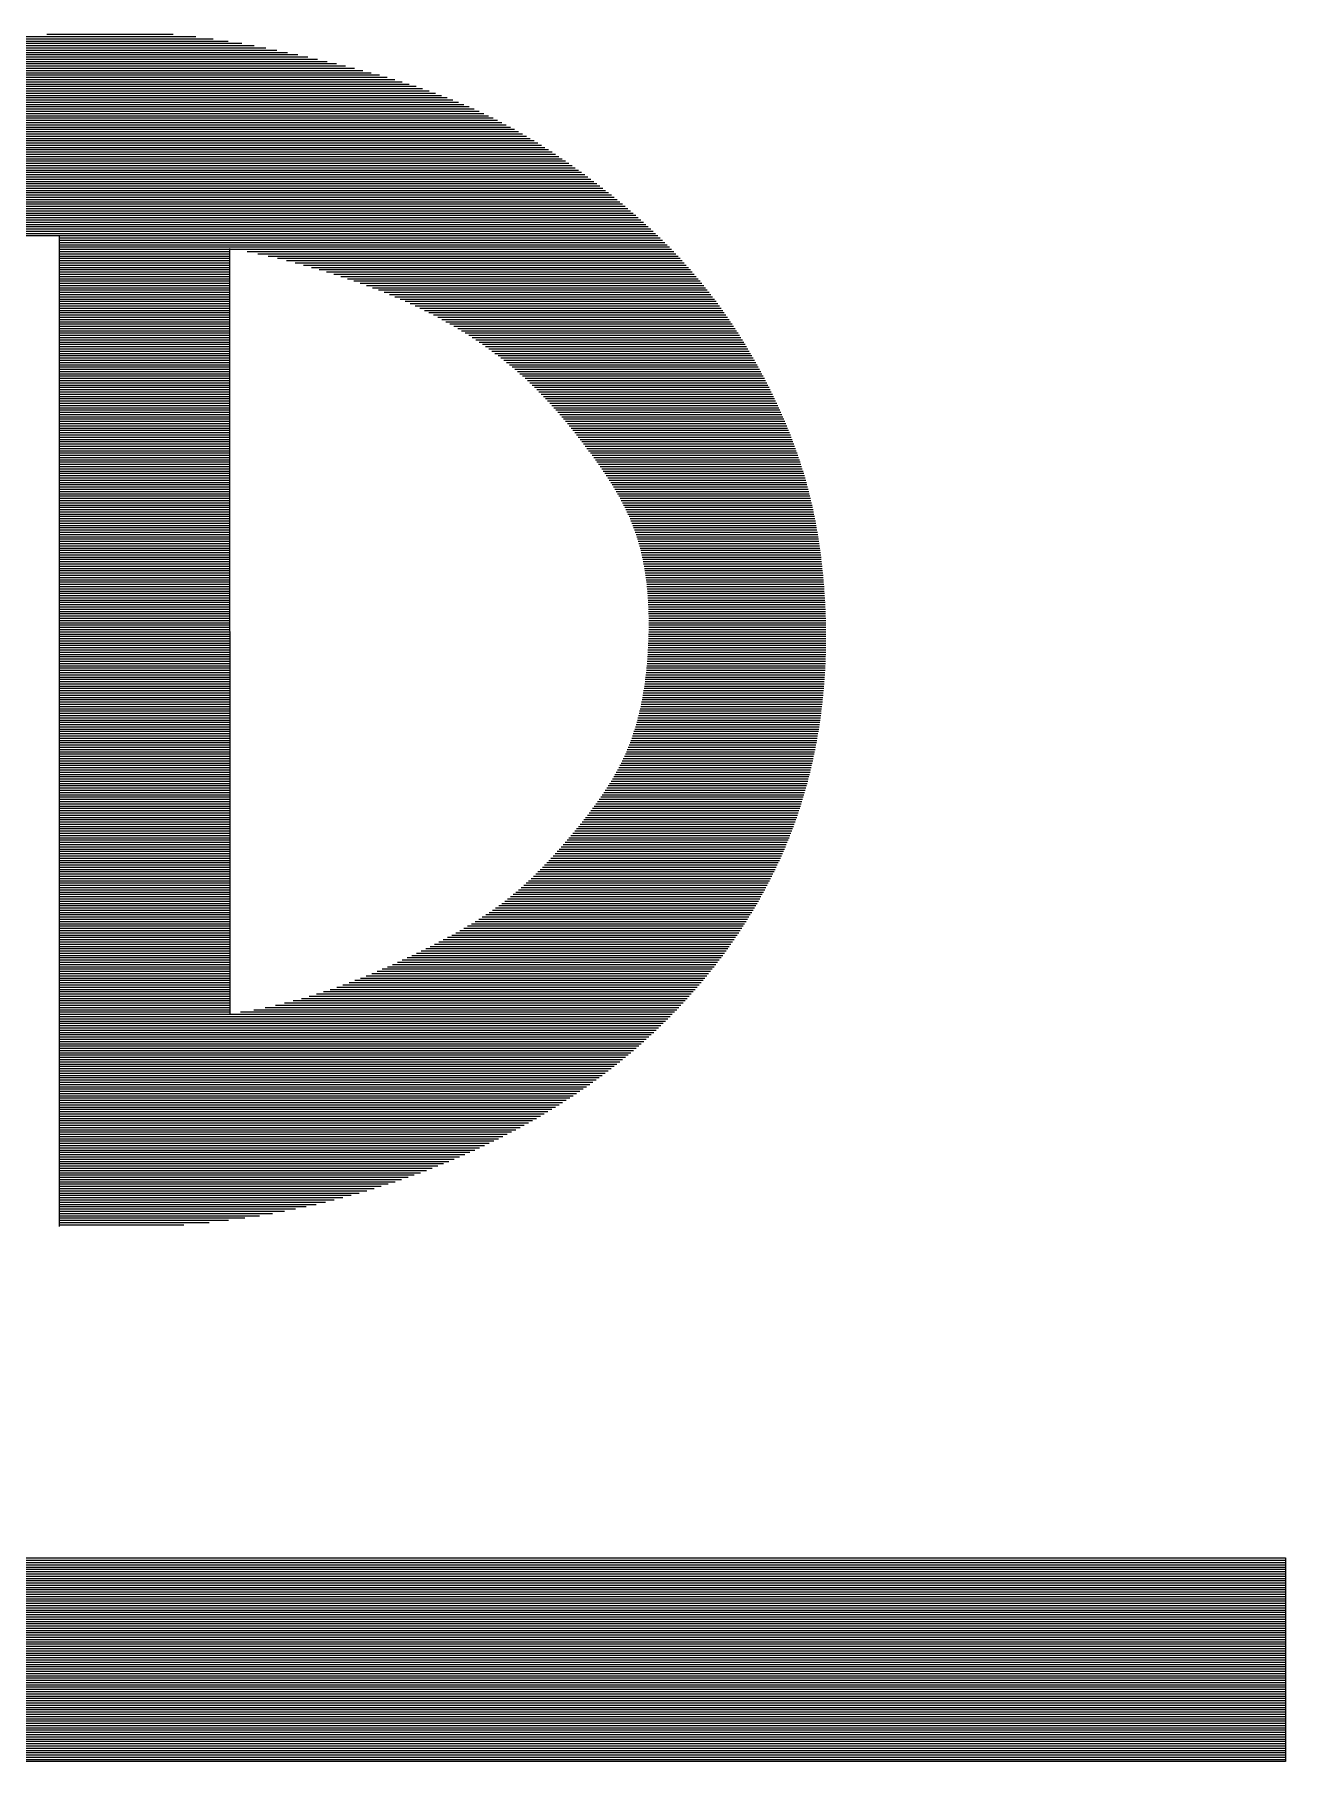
# Model space of a CAD drawing. Extents: x -2502 to 14741, y -2417 to 9756.
# Drawn here: x 8793.4 to 8830.7, y 1198.7 to 1250.2 of the extents above; entities that cross this region are included whole.
import ezdxf
from ezdxf.enums import TextEntityAlignment as Align
from ezdxf.xclip import XClip

# ---------------------------------------------------------------- set-up
doc = ezdxf.new("R2010")
doc.units = 0
doc.header["$LTSCALE"] = 60
doc.header["$MEASUREMENT"] = 0
doc.header["$XCLIPFRAME"] = 0
doc.layers.get('0').update_dxf_attribs({"linetype": 'CONTINUOUS'})
doc.layers.add('2017_67-102$0$RLA-FORMATO', color=7, linetype='CONTINUOUS')
doc.layers.add('2017_67-102$0$RLA-LOGO', color=7, linetype='CONTINUOUS')
doc.styles.add('2017_67-102$0$ROMAND', font='romand', dxfattribs={"height": 31.5})
doc.styles.add('2017_67-102$0$ROMANS', font='ROMANS.shx', dxfattribs={"height": 16.875})

# ---------------------------------------------------------------- blocks, each defined once
blk = doc.blocks.new('2017_67-102$0$viñeta-rl')
at = {"layer": '2017_67-102$0$RLA-LOGO', "color": 8, "true_color": 0x707070}
for p, q in [((-150.544, 241.71), (-150.544, 278.847)), ((-150.544, 278.847), (-146.498, 278.847)), ((-150.499, 241.71), (-150.499, 278.847)), ((-150.454, 241.71), (-150.454, 278.847)), ((-150.409, 241.71), (-150.409, 278.847)), ((-150.364, 241.71), (-150.364, 278.847)), ((-150.319, 241.71), (-150.319, 278.847)), ((-150.274, 241.71), (-150.274, 278.847)), ((-150.229, 241.71), (-150.229, 278.847)), ((-150.184, 241.71), (-150.184, 278.847)), ((-150.139, 241.71), (-150.139, 278.847)), ((-150.094, 241.71), (-150.094, 278.847)), ((-150.049, 241.71), (-150.049, 278.847)), ((-150.004, 241.71), (-150.004, 278.847)), ((-149.959, 241.71), (-149.959, 278.847)), ((-149.914, 241.71), (-149.914, 278.847)), ((-149.869, 241.71), (-149.869, 278.847)), ((-149.824, 241.71), (-149.824, 278.847)), ((-149.779, 241.71), (-149.779, 278.847)), ((-149.734, 241.71), (-149.734, 278.847)), ((-149.689, 241.71), (-149.689, 278.847)), ((-149.644, 241.71), (-149.644, 278.847)), ((-149.599, 241.71), (-149.599, 278.847)), ((-149.554, 241.71), (-149.554, 278.847)), ((-149.509, 241.71), (-149.509, 278.847)), ((-149.464, 241.71), (-149.464, 278.847)), ((-149.419, 241.71), (-149.419, 278.847)), ((-149.374, 241.71), (-149.374, 278.847)), ((-149.329, 241.71), (-149.329, 278.847)), ((-149.284, 241.71), (-149.284, 278.847)), ((-149.239, 241.71), (-149.239, 278.847)), ((-149.194, 241.71), (-149.194, 278.847)), ((-149.149, 241.71), (-149.149, 278.847)), ((-149.104, 241.71), (-149.104, 278.847)), ((-149.059, 241.71), (-149.059, 278.847)), ((-149.014, 241.71), (-149.014, 278.847)), ((-148.969, 241.71), (-148.969, 278.847)), ((-148.924, 241.71), (-148.924, 278.847)), ((-148.879, 241.71), (-148.879, 278.847)), ((-148.834, 241.71), (-148.834, 278.847)), ((-148.789, 241.71), (-148.789, 278.847)), ((-148.744, 241.71), (-148.744, 278.847)), ((-148.699, 241.71), (-148.699, 278.847)), ((-148.654, 241.71), (-148.654, 278.847)), ((-148.609, 241.71), (-148.609, 278.847)), ((-148.564, 241.71), (-148.564, 278.847)), ((-148.519, 241.71), (-148.519, 278.847)), ((-148.474, 241.71), (-148.474, 278.847)), ((-148.429, 241.71), (-148.429, 278.847)), ((-148.384, 241.71), (-148.384, 278.847)), ((-148.339, 241.71), (-148.339, 278.847)), ((-148.294, 241.71), (-148.294, 278.847)), ((-148.249, 241.71), (-148.249, 278.847)), ((-148.204, 241.71), (-148.204, 278.847)), ((-148.159, 241.71), (-148.159, 278.847)), ((-148.114, 241.71), (-148.114, 278.847)), ((-148.069, 241.71), (-148.069, 278.847)), ((-148.024, 241.71), (-148.024, 278.847)), ((-147.979, 241.71), (-147.979, 278.847)), ((-147.934, 241.71), (-147.934, 278.847)), ((-147.889, 241.71), (-147.889, 278.847)), ((-147.844, 241.71), (-147.844, 278.847)), ((-147.799, 241.71), (-147.799, 278.847)), ((-147.754, 241.71), (-147.754, 278.847)), ((-147.709, 241.71), (-147.709, 278.847)), ((-147.664, 241.71), (-147.664, 278.847)), ((-147.619, 241.71), (-147.619, 278.847)), ((-147.574, 241.71), (-147.574, 278.847)), ((-147.529, 241.71), (-147.529, 278.847)), ((-147.484, 241.71), (-147.484, 278.847)), ((-147.439, 241.71), (-147.439, 278.847)), ((-147.394, 241.71), (-147.394, 278.847)), ((-147.349, 241.71), (-147.349, 278.847)), ((-147.304, 241.71), (-147.304, 278.847)), ((-147.259, 241.71), (-147.259, 278.847)), ((-147.214, 241.71), (-147.214, 278.847)), ((-147.169, 241.71), (-147.169, 278.847)), ((-147.124, 241.71), (-147.124, 278.847)), ((-147.079, 241.71), (-147.079, 278.847)), ((-147.034, 241.71), (-147.034, 278.847)), ((-146.989, 241.71), (-146.989, 278.847)), ((-146.944, 241.71), (-146.944, 278.847)), ((-146.899, 241.71), (-146.899, 278.847)), ((-146.854, 241.71), (-146.854, 278.847)), ((-146.809, 241.71), (-146.809, 278.847)), ((-146.764, 241.71), (-146.764, 278.847)), ((-146.719, 241.71), (-146.719, 278.847)), ((-146.674, 241.71), (-146.674, 278.847)), ((-146.629, 241.71), (-146.629, 278.847)), ((-146.584, 241.71), (-146.584, 278.847)), ((-146.539, 241.71), (-146.539, 278.847)), ((-146.498, 278.847), (-146.498, 241.71))]:
    blk.add_line(p, q, dxfattribs=at)
at = {"layer": '2017_67-102$0$RLA-LOGO', "color": 9, "true_color": 0xc0c0c0}
for p, q in [((-170.933, 269.535), (-170.933, 265.914)), ((-170.888, 269.543), (-170.888, 265.929)), ((-170.843, 269.55), (-170.843, 265.944)), ((-170.798, 269.557), (-170.798, 265.958)), ((-170.753, 269.564), (-170.753, 265.972)), ((-170.708, 269.571), (-170.708, 265.985)), ((-170.663, 269.578), (-170.663, 265.997)), ((-170.618, 269.584), (-170.618, 266.01)), ((-170.573, 269.59), (-170.573, 266.021)), ((-170.528, 269.596), (-170.528, 266.032)), ((-170.483, 269.602), (-170.483, 266.043)), ((-170.438, 269.608), (-170.438, 266.053)), ((-170.393, 269.613), (-170.393, 266.062)), ((-170.348, 269.619), (-170.348, 266.072)), ((-170.303, 269.624), (-170.303, 266.08)), ((-170.258, 269.629), (-170.258, 266.089)), ((-170.213, 269.634), (-170.213, 266.097)), ((-170.168, 269.639), (-170.168, 266.104)), ((-170.123, 269.643), (-170.123, 266.111)), ((-170.078, 269.648), (-170.078, 266.118)), ((-170.033, 269.652), (-170.033, 266.124)), ((-169.988, 269.656), (-169.988, 266.13)), ((-169.943, 269.66), (-169.943, 266.136)), ((-169.898, 269.664), (-169.898, 266.141)), ((-169.853, 269.668), (-169.853, 266.146)), ((-169.808, 269.671), (-169.808, 266.15)), ((-169.763, 269.674), (-169.763, 266.155)), ((-169.718, 269.677), (-169.718, 266.158)), ((-169.673, 269.68), (-169.673, 266.162)), ((-169.628, 269.683), (-169.628, 266.165)), ((-169.583, 269.686), (-169.583, 266.168)), ((-169.538, 269.688), (-169.538, 266.171)), ((-169.493, 269.691), (-169.493, 266.173)), ((-169.448, 269.693), (-169.448, 266.175)), ((-169.403, 269.695), (-169.403, 266.177)), ((-169.358, 269.697), (-169.358, 266.178)), ((-169.313, 269.699), (-169.313, 266.179)), ((-169.268, 269.7), (-169.268, 266.18)), ((-169.223, 269.702), (-169.223, 266.181)), ((-169.178, 269.703), (-169.178, 266.181)), ((-169.133, 269.704), (-169.133, 266.182)), ((-169.088, 269.705), (-169.088, 266.182)), ((-169.043, 269.705), (-169.043, 266.181)), ((-168.998, 269.706), (-168.998, 266.181)), ((-168.953, 269.706), (-168.953, 266.18)), ((-168.908, 269.707), (-168.908, 266.179)), ((-168.863, 269.707), (-168.863, 266.178)), ((-168.818, 269.707), (-168.818, 266.176)), ((-168.773, 269.706), (-168.773, 266.175)), ((-168.728, 269.706), (-168.728, 266.173)), ((-168.683, 269.705), (-168.683, 266.171)), ((-168.638, 269.705), (-168.638, 266.169)), ((-168.593, 269.704), (-168.593, 266.166)), ((-168.548, 269.703), (-168.548, 266.163)), ((-168.503, 269.701), (-168.503, 266.161)), ((-168.458, 269.7), (-168.458, 266.157)), ((-168.413, 269.698), (-168.413, 266.154)), ((-168.368, 269.697), (-168.368, 266.151)), ((-168.323, 269.695), (-168.323, 266.147)), ((-168.278, 269.693), (-168.278, 266.143)), ((-168.233, 269.69), (-168.233, 266.138)), ((-168.188, 269.688), (-168.188, 266.134)), ((-168.143, 269.685), (-168.143, 266.129)), ((-168.098, 269.682), (-168.098, 266.124)), ((-168.053, 269.679), (-168.053, 266.119)), ((-168.008, 269.676), (-168.008, 266.113)), ((-167.963, 269.673), (-167.963, 266.107)), ((-167.918, 269.669), (-167.918, 266.101)), ((-167.873, 269.666), (-167.873, 266.094)), ((-167.828, 269.662), (-167.828, 266.087)), ((-167.783, 269.658), (-167.783, 266.08)), ((-167.738, 269.654), (-167.738, 266.073)), ((-167.693, 269.649), (-167.693, 266.065)), ((-167.648, 269.645), (-167.648, 266.057)), ((-167.603, 269.64), (-167.603, 266.048)), ((-167.558, 269.635), (-167.558, 266.039)), ((-167.513, 269.63), (-167.513, 266.03)), ((-167.468, 269.625), (-167.468, 266.021)), ((-167.423, 269.619), (-167.423, 266.011)), ((-167.378, 269.614), (-167.378, 266)), ((-167.333, 269.608), (-167.333, 265.99)), ((-167.288, 269.602), (-167.288, 265.979)), ((-167.243, 269.596), (-167.243, 265.967)), ((-167.198, 269.589), (-167.198, 265.955)), ((-167.153, 269.583), (-167.153, 265.943)), ((-167.108, 269.576), (-167.108, 265.93)), ((-167.063, 269.569), (-167.063, 265.916)), ((-167.018, 269.562), (-167.018, 265.903)), ((-166.973, 269.555), (-166.973, 265.888)), ((-166.928, 269.547), (-166.928, 265.874)), ((-166.883, 269.54), (-166.883, 265.858)), ((-172.328, 269.193), (-172.328, 265.151)), ((-172.283, 269.207), (-172.283, 265.183)), ((-172.238, 269.222), (-172.238, 265.214)), ((-172.193, 269.236), (-172.193, 265.245)), ((-172.148, 269.25), (-172.148, 265.276)), ((-172.103, 269.264), (-172.103, 265.307)), ((-172.058, 269.277), (-172.058, 265.337)), ((-172.013, 269.29), (-172.013, 265.366)), ((-171.968, 269.303), (-171.968, 265.395)), ((-171.923, 269.316), (-171.923, 265.424)), ((-171.878, 269.328), (-171.878, 265.452)), ((-171.833, 269.34), (-171.833, 265.479)), ((-171.788, 269.352), (-171.788, 265.506)), ((-171.743, 269.364), (-171.743, 265.533)), ((-171.698, 269.375), (-171.698, 265.559)), ((-171.653, 269.387), (-171.653, 265.585)), ((-171.608, 269.397), (-171.608, 265.61)), ((-171.563, 269.408), (-171.563, 265.634)), ((-171.518, 269.419), (-171.518, 265.658)), ((-171.473, 269.429), (-171.473, 265.681)), ((-171.428, 269.439), (-171.428, 265.704)), ((-171.383, 269.449), (-171.383, 265.726)), ((-171.338, 269.458), (-171.338, 265.748)), ((-171.293, 269.468), (-171.293, 265.768)), ((-171.248, 269.477), (-171.248, 265.789)), ((-171.203, 269.486), (-171.203, 265.809)), ((-171.158, 269.495), (-171.158, 265.828)), ((-171.113, 269.503), (-171.113, 265.846)), ((-171.068, 269.511), (-171.068, 265.864)), ((-171.023, 269.52), (-171.023, 265.881)), ((-170.978, 269.527), (-170.978, 265.898)), ((-166.838, 269.532), (-166.838, 265.843)), ((-166.793, 269.524), (-166.793, 265.826)), ((-166.748, 269.515), (-166.748, 265.809)), ((-166.703, 269.507), (-166.703, 265.792)), ((-166.658, 269.498), (-166.658, 265.774)), ((-166.613, 269.489), (-166.613, 265.755)), ((-166.568, 269.48), (-166.568, 265.736)), ((-166.523, 269.471), (-166.523, 265.716)), ((-166.478, 269.461), (-166.478, 265.696)), ((-166.433, 269.452), (-166.433, 265.675)), ((-166.388, 269.442), (-166.388, 265.653)), ((-166.343, 269.432), (-166.343, 265.631)), ((-166.298, 269.422), (-166.298, 265.608)), ((-166.253, 269.411), (-166.253, 265.585)), ((-166.208, 269.4), (-166.208, 265.56)), ((-166.163, 269.389), (-166.163, 265.536)), ((-166.118, 269.378), (-166.118, 265.51)), ((-166.073, 269.367), (-166.073, 265.484)), ((-166.028, 269.355), (-166.028, 265.458)), ((-165.983, 269.344), (-165.983, 265.431)), ((-165.938, 269.332), (-165.938, 265.403)), ((-165.893, 269.319), (-165.893, 265.375)), ((-165.848, 269.307), (-165.848, 265.346)), ((-165.803, 269.294), (-165.803, 265.317)), ((-165.758, 269.281), (-165.758, 265.287)), ((-165.713, 269.268), (-165.713, 265.257)), ((-165.668, 269.255), (-165.668, 265.226)), ((-165.623, 269.241), (-165.623, 265.194)), ((-165.578, 269.227), (-165.578, 265.163)), ((-165.533, 269.213), (-165.533, 265.13)), ((-165.488, 269.199), (-165.488, 265.097)), ((-173.228, 268.848), (-173.228, 264.45)), ((-173.183, 268.868), (-173.183, 264.488)), ((-173.138, 268.887), (-173.138, 264.526)), ((-173.093, 268.906), (-173.093, 264.563)), ((-173.048, 268.925), (-173.048, 264.6)), ((-173.003, 268.943), (-173.003, 264.637)), ((-172.958, 268.962), (-172.958, 264.673)), ((-172.913, 268.98), (-172.913, 264.709)), ((-172.868, 268.998), (-172.868, 264.745)), ((-172.823, 269.015), (-172.823, 264.78)), ((-172.778, 269.033), (-172.778, 264.815)), ((-172.733, 269.05), (-172.733, 264.85)), ((-172.688, 269.067), (-172.688, 264.884)), ((-172.643, 269.083), (-172.643, 264.919)), ((-172.598, 269.1), (-172.598, 264.953)), ((-172.553, 269.116), (-172.553, 264.986)), ((-172.508, 269.132), (-172.508, 265.02)), ((-172.463, 269.147), (-172.463, 265.053)), ((-172.418, 269.163), (-172.418, 265.086)), ((-172.373, 269.178), (-172.373, 265.119)), ((-165.443, 269.185), (-165.443, 265.064)), ((-165.398, 269.17), (-165.398, 265.03)), ((-165.353, 269.155), (-165.353, 264.996)), ((-165.308, 269.14), (-165.308, 264.961)), ((-165.263, 269.124), (-165.263, 264.926)), ((-165.218, 269.108), (-165.218, 264.891)), ((-165.173, 269.092), (-165.173, 264.855)), ((-165.128, 269.076), (-165.128, 264.819)), ((-165.083, 269.06), (-165.083, 264.782)), ((-165.038, 269.043), (-165.038, 264.745)), ((-164.993, 269.026), (-164.993, 264.708)), ((-164.948, 269.009), (-164.948, 264.67)), ((-164.903, 268.991), (-164.903, 264.633)), ((-164.858, 268.973), (-164.858, 264.595)), ((-164.813, 268.955), (-164.813, 264.556)), ((-164.768, 268.937), (-164.768, 264.517)), ((-164.723, 268.918), (-164.723, 264.479)), ((-164.678, 268.899), (-164.678, 264.439)), ((-164.633, 268.88), (-164.633, 264.4)), ((-164.588, 268.861), (-164.588, 264.36)), ((-173.948, 268.505), (-173.948, 263.768)), ((-173.903, 268.528), (-173.903, 263.815)), ((-173.858, 268.551), (-173.858, 263.862)), ((-173.813, 268.574), (-173.813, 263.908)), ((-173.768, 268.596), (-173.768, 263.953)), ((-173.723, 268.619), (-173.723, 263.998)), ((-173.678, 268.641), (-173.678, 264.042)), ((-173.633, 268.662), (-173.633, 264.085)), ((-173.588, 268.684), (-173.588, 264.128)), ((-173.543, 268.705), (-173.543, 264.17)), ((-173.498, 268.726), (-173.498, 264.211)), ((-173.453, 268.747), (-173.453, 264.252)), ((-173.408, 268.768), (-173.408, 264.293)), ((-173.363, 268.788), (-173.363, 264.333)), ((-173.318, 268.809), (-173.318, 264.372)), ((-173.273, 268.829), (-173.273, 264.411)), ((-164.543, 268.841), (-164.543, 264.319)), ((-164.498, 268.821), (-164.498, 264.278)), ((-164.453, 268.801), (-164.453, 264.237)), ((-164.408, 268.78), (-164.408, 264.195)), ((-164.363, 268.759), (-164.363, 264.153)), ((-164.318, 268.738), (-164.318, 264.11)), ((-164.273, 268.717), (-164.273, 264.067)), ((-164.228, 268.695), (-164.228, 264.023)), ((-164.183, 268.673), (-164.183, 263.978)), ((-164.138, 268.651), (-164.138, 263.933)), ((-164.093, 268.629), (-164.093, 263.887)), ((-164.048, 268.606), (-164.048, 263.84)), ((-164.003, 268.583), (-164.003, 263.792)), ((-163.958, 268.56), (-163.958, 263.744)), ((-163.913, 268.536), (-163.913, 263.694)), ((-163.868, 268.512), (-163.868, 263.644)), ((-174.533, 268.18), (-174.533, 263.062)), ((-174.488, 268.207), (-174.488, 263.123)), ((-174.443, 268.233), (-174.443, 263.183)), ((-174.398, 268.259), (-174.398, 263.241)), ((-174.353, 268.285), (-174.353, 263.299)), ((-174.308, 268.31), (-174.308, 263.355)), ((-174.263, 268.335), (-174.263, 263.41)), ((-174.218, 268.36), (-174.218, 263.464)), ((-174.173, 268.385), (-174.173, 263.517)), ((-174.128, 268.41), (-174.128, 263.569)), ((-174.083, 268.434), (-174.083, 263.62)), ((-174.038, 268.458), (-174.038, 263.67)), ((-173.993, 268.481), (-173.993, 263.72)), ((-163.823, 268.488), (-163.823, 263.592)), ((-163.778, 268.463), (-163.778, 263.54)), ((-163.733, 268.439), (-163.733, 263.486)), ((-163.688, 268.414), (-163.688, 263.431)), ((-163.643, 268.388), (-163.643, 263.375)), ((-163.598, 268.363), (-163.598, 263.317)), ((-163.553, 268.337), (-163.553, 263.258)), ((-163.508, 268.31), (-163.508, 263.197)), ((-163.463, 268.284), (-163.463, 263.134)), ((-163.418, 268.257), (-163.418, 263.071)), ((-163.373, 268.23), (-163.373, 263.005)), ((-163.328, 268.202), (-163.328, 262.938)), ((-163.283, 268.174), (-163.283, 262.869)), ((-175.073, 267.839), (-175.073, 262.228)), ((-175.028, 267.869), (-175.028, 262.306)), ((-174.983, 267.899), (-174.983, 262.382)), ((-174.938, 267.928), (-174.938, 262.457)), ((-174.893, 267.957), (-174.893, 262.53)), ((-174.848, 267.986), (-174.848, 262.601)), ((-174.803, 268.015), (-174.803, 262.671)), ((-174.758, 268.043), (-174.758, 262.74)), ((-174.713, 268.071), (-174.713, 262.807)), ((-174.668, 268.099), (-174.668, 262.873)), ((-174.623, 268.126), (-174.623, 262.937)), ((-174.578, 268.153), (-174.578, 263)), ((-163.238, 268.146), (-163.238, 262.799)), ((-163.193, 268.118), (-163.193, 262.727)), ((-163.148, 268.089), (-163.148, 262.654)), ((-163.103, 268.06), (-163.103, 262.579)), ((-163.058, 268.031), (-163.058, 262.502)), ((-163.013, 268.001), (-163.013, 262.424)), ((-162.968, 267.971), (-162.968, 262.344)), ((-162.923, 267.941), (-162.923, 262.262)), ((-162.878, 267.91), (-162.878, 262.179)), ((-162.833, 267.879), (-162.833, 262.095)), ((-162.788, 267.848), (-162.788, 262.009)), ((-162.743, 267.816), (-162.743, 261.922)), ((-175.568, 267.486), (-175.568, 261.237)), ((-175.523, 267.52), (-175.523, 261.339)), ((-175.478, 267.553), (-175.478, 261.438)), ((-175.433, 267.586), (-175.433, 261.534)), ((-175.388, 267.619), (-175.388, 261.628)), ((-175.343, 267.652), (-175.343, 261.72)), ((-175.298, 267.684), (-175.298, 261.81)), ((-175.253, 267.715), (-175.253, 261.897)), ((-175.208, 267.747), (-175.208, 261.983)), ((-175.163, 267.778), (-175.163, 262.066)), ((-175.118, 267.809), (-175.118, 262.148)), ((-162.698, 267.784), (-162.698, 261.834)), ((-162.653, 267.752), (-162.653, 261.744)), ((-162.608, 267.719), (-162.608, 261.653)), ((-162.563, 267.686), (-162.563, 261.561)), ((-162.518, 267.652), (-162.518, 261.469)), ((-162.473, 267.619), (-162.473, 261.374)), ((-162.428, 267.585), (-162.428, 261.279)), ((-162.383, 267.55), (-162.383, 261.182)), ((-162.338, 267.515), (-162.338, 261.084)), ((-162.293, 267.48), (-162.293, 260.984)), ((-175.973, 267.163), (-175.973, 260.188)), ((-175.928, 267.201), (-175.928, 260.318)), ((-175.883, 267.238), (-175.883, 260.444)), ((-175.838, 267.274), (-175.838, 260.567)), ((-175.793, 267.311), (-175.793, 260.686)), ((-175.748, 267.346), (-175.748, 260.803)), ((-175.703, 267.382), (-175.703, 260.916)), ((-175.658, 267.417), (-175.658, 261.026)), ((-175.613, 267.452), (-175.613, 261.133)), ((-162.248, 267.445), (-162.248, 260.882)), ((-162.203, 267.409), (-162.203, 260.778)), ((-162.158, 267.372), (-162.158, 260.671)), ((-162.113, 267.336), (-162.113, 260.563)), ((-162.068, 267.299), (-162.068, 260.451)), ((-162.023, 267.261), (-162.023, 260.337)), ((-161.978, 267.223), (-161.978, 260.22)), ((-161.933, 267.185), (-161.933, 260.099)), ((-161.888, 267.146), (-161.888, 259.974)), ((-176.378, 266.806), (-176.378, 258.799)), ((-176.333, 266.847), (-176.333, 258.979)), ((-176.288, 266.888), (-176.288, 259.151)), ((-176.243, 266.929), (-176.243, 259.316)), ((-176.198, 266.969), (-176.198, 259.474)), ((-176.153, 267.009), (-176.153, 259.626)), ((-176.108, 267.048), (-176.108, 259.773)), ((-176.063, 267.087), (-176.063, 259.916)), ((-176.018, 267.125), (-176.018, 260.054)), ((-161.843, 267.107), (-161.843, 259.845)), ((-161.798, 267.068), (-161.798, 259.711)), ((-161.753, 267.028), (-161.753, 259.571)), ((-161.708, 266.988), (-161.708, 259.425)), ((-161.663, 266.947), (-161.663, 259.272)), ((-161.618, 266.906), (-161.618, 259.11)), ((-161.573, 266.864), (-161.573, 258.938)), ((-161.528, 266.822), (-161.528, 258.754)), ((-176.738, 266.456), (-176.738, 254.457)), ((-176.693, 266.501), (-176.693, 254.457)), ((-176.648, 266.546), (-176.648, 254.457)), ((-176.603, 266.591), (-176.603, 254.457)), ((-176.558, 266.635), (-176.558, 254.457)), ((-176.513, 266.678), (-176.513, 258.191)), ((-176.468, 266.721), (-176.468, 258.407)), ((-176.423, 266.764), (-176.423, 258.609)), ((-161.483, 266.78), (-161.483, 258.552)), ((-161.438, 266.737), (-161.438, 258.326)), ((-161.393, 266.693), (-161.393, 258.06)), ((-161.348, 266.649), (-161.348, 254.457)), ((-161.303, 266.605), (-161.303, 254.457)), ((-161.258, 266.56), (-161.258, 254.457)), ((-161.213, 266.515), (-161.213, 254.457)), ((-161.168, 266.469), (-161.168, 254.457)), ((-177.053, 266.124), (-177.053, 244.535)), ((-177.008, 266.173), (-177.008, 244.488)), ((-176.963, 266.221), (-176.963, 244.441)), ((-176.918, 266.269), (-176.918, 244.395)), ((-176.873, 266.317), (-176.873, 244.35)), ((-176.828, 266.364), (-176.828, 244.305)), ((-176.783, 266.41), (-176.783, 254.457)), ((-161.123, 266.423), (-161.123, 254.457)), ((-161.078, 266.376), (-161.078, 254.457)), ((-161.033, 266.328), (-161.033, 254.457)), ((-160.988, 266.28), (-160.988, 254.457)), ((-160.943, 266.232), (-160.943, 254.457)), ((-160.898, 266.183), (-160.898, 254.457)), ((-160.853, 266.133), (-160.853, 254.457)), ((-177.368, 265.766), (-177.368, 244.878)), ((-177.323, 265.819), (-177.323, 244.828)), ((-177.278, 265.871), (-177.278, 244.778)), ((-177.233, 265.922), (-177.233, 244.728)), ((-177.188, 265.974), (-177.188, 244.679)), ((-177.143, 266.024), (-177.143, 244.63)), ((-177.098, 266.074), (-177.098, 244.582)), ((-160.808, 266.083), (-160.808, 254.457)), ((-160.763, 266.033), (-160.763, 254.457)), ((-160.718, 265.981), (-160.718, 254.457)), ((-160.673, 265.929), (-160.673, 254.457)), ((-160.628, 265.877), (-160.628, 254.457)), ((-160.583, 265.824), (-160.583, 254.457)), ((-160.538, 265.77), (-160.538, 254.457)), ((-177.638, 265.438), (-177.638, 245.196)), ((-177.593, 265.494), (-177.593, 245.141)), ((-177.548, 265.55), (-177.548, 245.087)), ((-177.503, 265.604), (-177.503, 245.034)), ((-177.458, 265.659), (-177.458, 244.982)), ((-177.413, 265.713), (-177.413, 244.93)), ((-160.493, 265.716), (-160.493, 254.457)), ((-160.448, 265.661), (-160.448, 254.457)), ((-160.403, 265.605), (-160.403, 254.457)), ((-160.358, 265.548), (-160.358, 254.457)), ((-160.313, 265.491), (-160.313, 254.457)), ((-160.268, 265.434), (-160.268, 254.457)), ((-177.908, 265.09), (-177.908, 245.538)), ((-177.863, 265.149), (-177.863, 245.479)), ((-177.818, 265.208), (-177.818, 245.421)), ((-177.773, 265.267), (-177.773, 245.363)), ((-177.728, 265.324), (-177.728, 245.307)), ((-177.683, 265.381), (-177.683, 245.251)), ((-160.223, 265.375), (-160.223, 254.457)), ((-160.178, 265.316), (-160.178, 254.457)), ((-160.133, 265.256), (-160.133, 254.457)), ((-160.088, 265.195), (-160.088, 254.457)), ((-160.043, 265.133), (-160.043, 254.457)), ((-159.998, 265.071), (-159.998, 254.457)), ((-178.133, 264.784), (-178.133, 245.845)), ((-178.088, 264.846), (-178.088, 245.781)), ((-178.043, 264.908), (-178.043, 245.719)), ((-177.998, 264.969), (-177.998, 245.658)), ((-177.953, 265.03), (-177.953, 245.597)), ((-159.953, 265.007), (-159.953, 254.457)), ((-159.908, 264.943), (-159.908, 254.457)), ((-159.863, 264.878), (-159.863, 254.457)), ((-159.818, 264.812), (-159.818, 254.457)), ((-159.773, 264.746), (-159.773, 254.457)), ((-178.403, 264.394), (-178.403, 246.244)), ((-178.358, 264.461), (-178.358, 246.175)), ((-178.313, 264.527), (-178.313, 246.107)), ((-178.268, 264.592), (-178.268, 246.04)), ((-178.223, 264.657), (-178.223, 245.974)), ((-178.178, 264.721), (-178.178, 245.909)), ((-159.728, 264.678), (-159.728, 254.457)), ((-159.683, 264.609), (-159.683, 254.457)), ((-159.638, 264.54), (-159.638, 254.457)), ((-159.593, 264.469), (-159.593, 254.457)), ((-159.548, 264.398), (-159.548, 254.457)), ((-178.628, 264.046), (-178.628, 246.609)), ((-178.583, 264.117), (-178.583, 246.534)), ((-178.538, 264.188), (-178.538, 246.459)), ((-178.493, 264.257), (-178.493, 246.386)), ((-178.448, 264.326), (-178.448, 246.315)), ((-159.503, 264.325), (-159.503, 254.457)), ((-159.458, 264.252), (-159.458, 254.457)), ((-159.413, 264.177), (-159.413, 254.457)), ((-159.368, 264.102), (-159.368, 254.457)), ((-178.808, 263.748), (-178.808, 246.924)), ((-178.763, 263.824), (-178.763, 246.844)), ((-178.718, 263.899), (-178.718, 246.764)), ((-178.673, 263.973), (-178.673, 246.686)), ((-159.323, 264.025), (-159.323, 254.457)), ((-159.278, 263.947), (-159.278, 254.457)), ((-159.233, 263.868), (-159.233, 254.457)), ((-159.188, 263.788), (-159.188, 254.457)), ((-159.143, 263.706), (-159.143, 254.457)), ((-178.988, 263.43), (-178.988, 247.262)), ((-178.943, 263.512), (-178.943, 247.176)), ((-178.898, 263.592), (-178.898, 247.09)), ((-178.853, 263.671), (-178.853, 247.007)), ((-159.098, 263.624), (-159.098, 254.457)), ((-159.053, 263.54), (-159.053, 254.457)), ((-159.008, 263.454), (-159.008, 254.457)), ((-158.963, 263.368), (-158.963, 254.457)), ((-179.168, 263.086), (-179.168, 247.624)), ((-179.123, 263.175), (-179.123, 247.531)), ((-179.078, 263.262), (-179.078, 247.44)), ((-179.033, 263.347), (-179.033, 247.35)), ((-158.918, 263.28), (-158.918, 254.457)), ((-158.873, 263.191), (-158.873, 254.457)), ((-158.828, 263.1), (-158.828, 254.457)), ((-179.348, 262.709), (-179.348, 248.009)), ((-179.303, 262.807), (-179.303, 247.911)), ((-179.258, 262.903), (-179.258, 247.813)), ((-179.213, 262.996), (-179.213, 247.718)), ((-158.783, 263.007), (-158.783, 254.457)), ((-158.738, 262.914), (-158.738, 254.457)), ((-158.693, 262.818), (-158.693, 254.457)), ((-158.648, 262.721), (-158.648, 254.457)), ((-179.483, 262.397), (-179.483, 248.314)), ((-179.438, 262.504), (-179.438, 248.211)), ((-179.393, 262.608), (-179.393, 248.109)), ((-158.603, 262.622), (-158.603, 254.457)), ((-158.558, 262.521), (-158.558, 254.457)), ((-158.513, 262.419), (-158.513, 254.457)), ((-179.618, 262.057), (-179.618, 248.633)), ((-179.573, 262.174), (-179.573, 248.525)), ((-179.528, 262.287), (-179.528, 248.419)), ((-158.468, 262.314), (-158.468, 254.457)), ((-158.423, 262.207), (-158.423, 254.457)), ((-158.378, 262.098), (-158.378, 254.457)), ((-158.333, 261.987), (-158.333, 254.457)), ((-179.753, 261.684), (-179.753, 248.966)), ((-179.708, 261.813), (-179.708, 248.853)), ((-179.663, 261.937), (-179.663, 248.742)), ((-158.288, 261.874), (-158.288, 254.457)), ((-158.243, 261.758), (-158.243, 254.457)), ((-158.198, 261.639), (-158.198, 254.457)), ((-179.843, 261.416), (-179.843, 249.2)), ((-179.798, 261.552), (-179.798, 249.082)), ((-158.153, 261.517), (-158.153, 254.457)), ((-158.108, 261.393), (-158.108, 254.457)), ((-179.978, 260.978), (-179.978, 249.571)), ((-179.933, 261.129), (-179.933, 249.444)), ((-179.888, 261.274), (-179.888, 249.32)), ((-158.063, 261.265), (-158.063, 254.457)), ((-158.018, 261.134), (-158.018, 254.457)), ((-157.973, 261), (-157.973, 254.457)), ((-180.068, 260.662), (-180.068, 249.837)), ((-180.023, 260.823), (-180.023, 249.702)), ((-157.928, 260.861), (-157.928, 254.457)), ((-157.883, 260.719), (-157.883, 254.457)), ((-180.158, 260.326), (-180.158, 250.123)), ((-180.113, 260.497), (-180.113, 249.977)), ((-157.838, 260.571), (-157.838, 254.457)), ((-157.793, 260.419), (-157.793, 254.457)), ((-180.248, 259.97), (-180.248, 250.436)), ((-180.203, 260.151), (-180.203, 250.276)), ((-157.748, 260.261), (-157.748, 254.457)), ((-157.703, 260.098), (-157.703, 254.457)), ((-157.658, 259.927), (-157.658, 254.457)), ((-180.338, 259.595), (-180.338, 250.785)), ((-180.293, 259.785), (-180.293, 250.606)), ((-157.613, 259.749), (-157.613, 254.457)), ((-180.383, 259.401), (-180.383, 250.976)), ((-157.568, 259.563), (-157.568, 254.457)), ((-157.523, 259.366), (-157.523, 254.457)), ((-180.473, 258.998), (-180.473, 251.4)), ((-180.428, 259.202), (-180.428, 251.18)), ((-157.478, 259.158), (-157.478, 254.457)), ((-157.433, 258.936), (-157.433, 254.457)), ((-180.563, 258.565), (-180.563, 251.893)), ((-180.518, 258.786), (-180.518, 251.636)), ((-157.388, 258.698), (-157.388, 254.457)), ((-180.608, 258.333), (-180.608, 252.173)), ((-157.343, 258.438), (-157.343, 254.457)), ((-180.653, 258.085), (-180.653, 252.482)), ((-157.298, 258.15), (-157.298, 254.457)), ((-180.743, 257.517), (-180.743, 253.209)), ((-180.698, 257.816), (-180.698, 252.825)), ((-176.579, 257.845), (-161.365, 257.85)), ((-176.513, 257.845), (-176.513, 254.457)), ((-176.468, 257.845), (-176.468, 254.457)), ((-176.423, 257.845), (-176.423, 254.457)), ((-176.378, 257.845), (-176.378, 254.457)), ((-176.333, 257.845), (-176.333, 254.457)), ((-176.288, 257.845), (-176.288, 254.457)), ((-176.243, 257.845), (-176.243, 254.457)), ((-176.198, 257.845), (-176.198, 254.457)), ((-176.153, 257.845), (-176.153, 254.457)), ((-176.108, 257.845), (-176.108, 254.457)), ((-176.063, 257.846), (-176.063, 254.457)), ((-176.018, 257.846), (-176.018, 254.457)), ((-175.973, 257.846), (-175.973, 254.457)), ((-175.928, 257.846), (-175.928, 254.457)), ((-175.883, 257.846), (-175.883, 254.457)), ((-175.838, 257.846), (-175.838, 254.457)), ((-175.793, 257.846), (-175.793, 254.457)), ((-175.748, 257.846), (-175.748, 254.457)), ((-175.703, 257.846), (-175.703, 254.457)), ((-175.658, 257.846), (-175.658, 254.457)), ((-175.613, 257.846), (-175.613, 254.457)), ((-175.568, 257.846), (-175.568, 254.457)), ((-175.523, 257.846), (-175.523, 254.457)), ((-175.478, 257.846), (-175.478, 254.457)), ((-175.433, 257.846), (-175.433, 254.457)), ((-175.388, 257.846), (-175.388, 254.457)), ((-175.343, 257.846), (-175.343, 254.457)), ((-175.298, 257.846), (-175.298, 254.457)), ((-175.253, 257.846), (-175.253, 254.457)), ((-175.208, 257.846), (-175.208, 254.457)), ((-175.163, 257.846), (-175.163, 254.457)), ((-175.118, 257.846), (-175.118, 254.457)), ((-175.073, 257.846), (-175.073, 254.457)), ((-175.028, 257.846), (-175.028, 254.457)), ((-174.983, 257.846), (-174.983, 254.457)), ((-174.938, 257.846), (-174.938, 254.457)), ((-174.893, 257.846), (-174.893, 254.457)), ((-174.848, 257.846), (-174.848, 254.457)), ((-174.803, 257.846), (-174.803, 254.457)), ((-174.758, 257.846), (-174.758, 254.457)), ((-174.713, 257.846), (-174.713, 254.457)), ((-174.668, 257.846), (-174.668, 254.457)), ((-174.623, 257.846), (-174.623, 254.457)), ((-174.578, 257.846), (-174.578, 254.457)), ((-174.533, 257.846), (-174.533, 254.457)), ((-174.488, 257.846), (-174.488, 254.457)), ((-174.443, 257.846), (-174.443, 254.457)), ((-174.398, 257.846), (-174.398, 254.457)), ((-174.353, 257.846), (-174.353, 254.457)), ((-174.308, 257.846), (-174.308, 254.457)), ((-174.263, 257.846), (-174.263, 254.457)), ((-174.218, 257.846), (-174.218, 254.457)), ((-174.173, 257.846), (-174.173, 254.457)), ((-174.128, 257.846), (-174.128, 254.457)), ((-174.083, 257.846), (-174.083, 254.457)), ((-174.038, 257.846), (-174.038, 254.457)), ((-173.993, 257.846), (-173.993, 254.457)), ((-173.948, 257.846), (-173.948, 254.457)), ((-173.903, 257.846), (-173.903, 254.457)), ((-173.858, 257.846), (-173.858, 254.457)), ((-173.813, 257.846), (-173.813, 254.457)), ((-173.768, 257.846), (-173.768, 254.457)), ((-173.723, 257.846), (-173.723, 254.457)), ((-173.678, 257.846), (-173.678, 254.457)), ((-173.633, 257.846), (-173.633, 254.457)), ((-173.588, 257.846), (-173.588, 254.457)), ((-173.543, 257.846), (-173.543, 254.457)), ((-173.498, 257.846), (-173.498, 254.457)), ((-173.453, 257.846), (-173.453, 254.457)), ((-173.408, 257.846), (-173.408, 254.457)), ((-173.363, 257.846), (-173.363, 254.457)), ((-173.318, 257.846), (-173.318, 254.457)), ((-173.273, 257.846), (-173.273, 254.457)), ((-173.228, 257.846), (-173.228, 254.457)), ((-173.183, 257.846), (-173.183, 254.457)), ((-173.138, 257.846), (-173.138, 254.457)), ((-173.093, 257.846), (-173.093, 254.457)), ((-173.048, 257.846), (-173.048, 254.457)), ((-173.003, 257.846), (-173.003, 254.457)), ((-172.958, 257.846), (-172.958, 254.457)), ((-172.913, 257.846), (-172.913, 254.457)), ((-172.868, 257.846), (-172.868, 254.457)), ((-172.823, 257.846), (-172.823, 254.457)), ((-172.778, 257.846), (-172.778, 254.457)), ((-172.733, 257.846), (-172.733, 254.457)), ((-172.688, 257.846), (-172.688, 254.457)), ((-172.643, 257.846), (-172.643, 254.457)), ((-172.598, 257.846), (-172.598, 254.457)), ((-172.553, 257.846), (-172.553, 254.457)), ((-172.508, 257.846), (-172.508, 254.457)), ((-172.463, 257.846), (-172.463, 254.457)), ((-172.418, 257.847), (-172.418, 254.457)), ((-172.373, 257.847), (-172.373, 254.457)), ((-172.328, 257.847), (-172.328, 254.457)), ((-172.283, 257.847), (-172.283, 254.457)), ((-172.238, 257.847), (-172.238, 254.457)), ((-172.193, 257.847), (-172.193, 254.457)), ((-172.148, 257.847), (-172.148, 254.457)), ((-172.103, 257.847), (-172.103, 254.457)), ((-172.058, 257.847), (-172.058, 254.457)), ((-172.013, 257.847), (-172.013, 254.457)), ((-171.968, 257.847), (-171.968, 254.457)), ((-171.923, 257.847), (-171.923, 254.457)), ((-171.878, 257.847), (-171.878, 254.457)), ((-171.833, 257.847), (-171.833, 254.457)), ((-171.788, 257.847), (-171.788, 254.457)), ((-171.743, 257.847), (-171.743, 254.457)), ((-171.698, 257.847), (-171.698, 254.457)), ((-171.653, 257.847), (-171.653, 254.457)), ((-171.608, 257.847), (-171.608, 254.457)), ((-171.563, 257.847), (-171.563, 254.457)), ((-171.518, 257.847), (-171.518, 254.457)), ((-171.473, 257.847), (-171.473, 254.457)), ((-171.428, 257.847), (-171.428, 254.457)), ((-171.383, 257.847), (-171.383, 254.457)), ((-171.338, 257.847), (-171.338, 254.457)), ((-171.293, 257.847), (-171.293, 254.457)), ((-171.248, 257.847), (-171.248, 254.457)), ((-171.203, 257.847), (-171.203, 254.457)), ((-171.158, 257.847), (-171.158, 254.457)), ((-171.113, 257.847), (-171.113, 254.457)), ((-171.068, 257.847), (-171.068, 254.457)), ((-171.023, 257.847), (-171.023, 254.457)), ((-170.978, 257.847), (-170.978, 254.457)), ((-170.933, 257.847), (-170.933, 254.457)), ((-170.888, 257.847), (-170.888, 254.457)), ((-170.843, 257.847), (-170.843, 254.457)), ((-170.798, 257.847), (-170.798, 254.457)), ((-170.753, 257.847), (-170.753, 254.457)), ((-170.708, 257.847), (-170.708, 254.457)), ((-170.663, 257.847), (-170.663, 254.457)), ((-170.618, 257.847), (-170.618, 254.457)), ((-170.573, 257.847), (-170.573, 254.457)), ((-170.528, 257.847), (-170.528, 254.457)), ((-170.483, 257.847), (-170.483, 254.457)), ((-170.438, 257.847), (-170.438, 254.457)), ((-170.393, 257.847), (-170.393, 254.457)), ((-170.348, 257.847), (-170.348, 254.457)), ((-170.303, 257.847), (-170.303, 254.457)), ((-170.258, 257.847), (-170.258, 254.457)), ((-170.213, 257.847), (-170.213, 254.457)), ((-170.168, 257.847), (-170.168, 254.457)), ((-170.123, 257.847), (-170.123, 254.457)), ((-170.078, 257.847), (-170.078, 254.457)), ((-170.033, 257.847), (-170.033, 254.457)), ((-169.988, 257.847), (-169.988, 254.457)), ((-169.943, 257.847), (-169.943, 254.457)), ((-169.898, 257.847), (-169.898, 254.457)), ((-169.853, 257.847), (-169.853, 254.457)), ((-169.808, 257.847), (-169.808, 254.457)), ((-169.763, 257.847), (-169.763, 254.457)), ((-169.718, 257.847), (-169.718, 254.457)), ((-169.673, 257.847), (-169.673, 254.457)), ((-169.628, 257.847), (-169.628, 254.457)), ((-169.583, 257.847), (-169.583, 254.457)), ((-169.538, 257.847), (-169.538, 254.457)), ((-169.493, 257.847), (-169.493, 254.457)), ((-169.448, 257.847), (-169.448, 254.457)), ((-169.403, 257.847), (-169.403, 254.457)), ((-169.358, 257.847), (-169.358, 254.457)), ((-169.313, 257.847), (-169.313, 254.457)), ((-169.268, 257.847), (-169.268, 254.457)), ((-169.223, 257.847), (-169.223, 254.457)), ((-169.178, 257.847), (-169.178, 254.457)), ((-169.133, 257.847), (-169.133, 254.457)), ((-169.088, 257.847), (-169.088, 254.457)), ((-169.043, 257.847), (-169.043, 254.457)), ((-168.998, 257.847), (-168.998, 254.457)), ((-168.953, 257.847), (-168.953, 254.457)), ((-168.908, 257.847), (-168.908, 254.457)), ((-168.863, 257.847), (-168.863, 254.457)), ((-168.818, 257.848), (-168.818, 254.457)), ((-168.773, 257.848), (-168.773, 254.457)), ((-168.728, 257.848), (-168.728, 254.457)), ((-168.683, 257.848), (-168.683, 254.457)), ((-168.638, 257.848), (-168.638, 254.457)), ((-168.593, 257.848), (-168.593, 254.457)), ((-168.548, 257.848), (-168.548, 254.457)), ((-168.503, 257.848), (-168.503, 254.457)), ((-168.458, 257.848), (-168.458, 254.457)), ((-168.413, 257.848), (-168.413, 254.457)), ((-168.368, 257.848), (-168.368, 254.457)), ((-168.323, 257.848), (-168.323, 254.457)), ((-168.278, 257.848), (-168.278, 254.457)), ((-168.233, 257.848), (-168.233, 254.457)), ((-168.188, 257.848), (-168.188, 254.457)), ((-168.143, 257.848), (-168.143, 254.457)), ((-168.098, 257.848), (-168.098, 254.457)), ((-168.053, 257.848), (-168.053, 254.457)), ((-168.008, 257.848), (-168.008, 254.457)), ((-167.963, 257.848), (-167.963, 254.457)), ((-167.918, 257.848), (-167.918, 254.457)), ((-167.873, 257.848), (-167.873, 254.457)), ((-167.828, 257.848), (-167.828, 254.457)), ((-167.783, 257.848), (-167.783, 254.457)), ((-167.738, 257.848), (-167.738, 254.457)), ((-167.693, 257.848), (-167.693, 254.457)), ((-167.648, 257.848), (-167.648, 254.457)), ((-167.603, 257.848), (-167.603, 254.457)), ((-167.558, 257.848), (-167.558, 254.457)), ((-167.513, 257.848), (-167.513, 254.457)), ((-167.468, 257.848), (-167.468, 254.457)), ((-167.423, 257.848), (-167.423, 254.457)), ((-167.378, 257.848), (-167.378, 254.457)), ((-167.333, 257.848), (-167.333, 254.457)), ((-167.288, 257.848), (-167.288, 254.457)), ((-167.243, 257.848), (-167.243, 254.457)), ((-167.198, 257.848), (-167.198, 254.457)), ((-167.153, 257.848), (-167.153, 254.457)), ((-167.108, 257.848), (-167.108, 254.457)), ((-167.063, 257.848), (-167.063, 254.457)), ((-167.018, 257.848), (-167.018, 254.457)), ((-166.973, 257.848), (-166.973, 254.457)), ((-166.928, 257.848), (-166.928, 254.457)), ((-166.883, 257.848), (-166.883, 254.457)), ((-166.838, 257.848), (-166.838, 254.457)), ((-166.793, 257.848), (-166.793, 254.457)), ((-166.748, 257.848), (-166.748, 254.457)), ((-166.703, 257.848), (-166.703, 254.457)), ((-166.658, 257.848), (-166.658, 254.457)), ((-166.613, 257.848), (-166.613, 254.457)), ((-166.568, 257.848), (-166.568, 254.457)), ((-166.523, 257.848), (-166.523, 254.457)), ((-166.478, 257.848), (-166.478, 254.457)), ((-166.433, 257.848), (-166.433, 254.457)), ((-166.388, 257.848), (-166.388, 254.457)), ((-166.343, 257.848), (-166.343, 254.457)), ((-166.298, 257.848), (-166.298, 254.457)), ((-166.253, 257.848), (-166.253, 254.457)), ((-166.208, 257.848), (-166.208, 254.457)), ((-166.163, 257.848), (-166.163, 254.457)), ((-166.118, 257.848), (-166.118, 254.457)), ((-166.073, 257.848), (-166.073, 254.457)), ((-166.028, 257.848), (-166.028, 254.457)), ((-165.983, 257.848), (-165.983, 254.457)), ((-165.938, 257.848), (-165.938, 254.457)), ((-165.893, 257.848), (-165.893, 254.457)), ((-165.848, 257.848), (-165.848, 254.457)), ((-165.803, 257.848), (-165.803, 254.457)), ((-165.758, 257.848), (-165.758, 254.457)), ((-165.713, 257.848), (-165.713, 254.457)), ((-165.668, 257.848), (-165.668, 254.457)), ((-165.623, 257.848), (-165.623, 254.457)), ((-165.578, 257.848), (-165.578, 254.457)), ((-165.533, 257.848), (-165.533, 254.457)), ((-165.488, 257.848), (-165.488, 254.457)), ((-165.443, 257.848), (-165.443, 254.457)), ((-165.398, 257.848), (-165.398, 254.457)), ((-165.353, 257.848), (-165.353, 254.457)), ((-165.308, 257.848), (-165.308, 254.457)), ((-165.263, 257.848), (-165.263, 254.457)), ((-165.218, 257.848), (-165.218, 254.457)), ((-165.173, 257.849), (-165.173, 254.457)), ((-165.128, 257.849), (-165.128, 254.457)), ((-165.083, 257.849), (-165.083, 254.457)), ((-165.038, 257.849), (-165.038, 254.457)), ((-164.993, 257.849), (-164.993, 254.457)), ((-164.948, 257.849), (-164.948, 254.457)), ((-164.903, 257.849), (-164.903, 254.457)), ((-164.858, 257.849), (-164.858, 254.457)), ((-164.813, 257.849), (-164.813, 254.457)), ((-164.768, 257.849), (-164.768, 254.457)), ((-164.723, 257.849), (-164.723, 254.457)), ((-164.678, 257.849), (-164.678, 254.457)), ((-164.633, 257.849), (-164.633, 254.457)), ((-164.588, 257.849), (-164.588, 254.457)), ((-164.543, 257.849), (-164.543, 254.457)), ((-164.498, 257.849), (-164.498, 254.457)), ((-164.453, 257.849), (-164.453, 254.457)), ((-164.408, 257.849), (-164.408, 254.457)), ((-164.363, 257.849), (-164.363, 254.457)), ((-164.318, 257.849), (-164.318, 254.457)), ((-164.273, 257.849), (-164.273, 254.457)), ((-164.228, 257.849), (-164.228, 254.457)), ((-164.183, 257.849), (-164.183, 254.457)), ((-164.138, 257.849), (-164.138, 254.457)), ((-164.093, 257.849), (-164.093, 254.457)), ((-164.048, 257.849), (-164.048, 254.457)), ((-164.003, 257.849), (-164.003, 254.457)), ((-163.958, 257.849), (-163.958, 254.457)), ((-163.913, 257.849), (-163.913, 254.457)), ((-163.868, 257.849), (-163.868, 254.457)), ((-163.823, 257.849), (-163.823, 254.457)), ((-163.778, 257.849), (-163.778, 254.457)), ((-163.733, 257.849), (-163.733, 254.457)), ((-163.688, 257.849), (-163.688, 254.457)), ((-163.643, 257.849), (-163.643, 254.457)), ((-163.598, 257.849), (-163.598, 254.457)), ((-163.553, 257.849), (-163.553, 254.457)), ((-163.508, 257.849), (-163.508, 254.457)), ((-163.463, 257.849), (-163.463, 254.457)), ((-163.418, 257.849), (-163.418, 254.457)), ((-163.373, 257.849), (-163.373, 254.457)), ((-163.328, 257.849), (-163.328, 254.457)), ((-163.283, 257.849), (-163.283, 254.457)), ((-163.238, 257.849), (-163.238, 254.457)), ((-163.193, 257.849), (-163.193, 254.457)), ((-163.148, 257.849), (-163.148, 254.457)), ((-163.103, 257.849), (-163.103, 254.457)), ((-163.058, 257.849), (-163.058, 254.457)), ((-163.013, 257.849), (-163.013, 254.457)), ((-162.968, 257.849), (-162.968, 254.457)), ((-162.923, 257.849), (-162.923, 254.457)), ((-162.878, 257.849), (-162.878, 254.457)), ((-162.833, 257.849), (-162.833, 254.457)), ((-162.788, 257.849), (-162.788, 254.457)), ((-162.743, 257.849), (-162.743, 254.457)), ((-162.698, 257.849), (-162.698, 254.457)), ((-162.653, 257.849), (-162.653, 254.457)), ((-162.608, 257.849), (-162.608, 254.457)), ((-162.563, 257.849), (-162.563, 254.457)), ((-162.518, 257.849), (-162.518, 254.457)), ((-162.473, 257.849), (-162.473, 254.457)), ((-162.428, 257.849), (-162.428, 254.457)), ((-162.383, 257.849), (-162.383, 254.457)), ((-162.338, 257.849), (-162.338, 254.457)), ((-162.293, 257.849), (-162.293, 254.457)), ((-162.248, 257.849), (-162.248, 254.457)), ((-162.203, 257.849), (-162.203, 254.457)), ((-162.158, 257.849), (-162.158, 254.457)), ((-162.113, 257.849), (-162.113, 254.457)), ((-162.068, 257.849), (-162.068, 254.457)), ((-162.023, 257.849), (-162.023, 254.457)), ((-161.978, 257.849), (-161.978, 254.457)), ((-161.933, 257.849), (-161.933, 254.457)), ((-161.888, 257.849), (-161.888, 254.457)), ((-161.843, 257.849), (-161.843, 254.457)), ((-161.798, 257.849), (-161.798, 254.457)), ((-161.753, 257.849), (-161.753, 254.457)), ((-161.708, 257.849), (-161.708, 254.457)), ((-161.663, 257.849), (-161.663, 254.457)), ((-161.618, 257.849), (-161.618, 254.457)), ((-161.573, 257.85), (-161.573, 254.457)), ((-161.528, 257.85), (-161.528, 254.457)), ((-161.483, 257.85), (-161.483, 254.457)), ((-161.438, 257.85), (-161.438, 254.457)), ((-161.393, 257.85), (-161.393, 254.457)), ((-157.253, 257.823), (-157.253, 254.457)), ((-157.208, 257.435), (-157.208, 254.457)), ((-180.788, 257.169), (-180.788, 253.653)), ((-157.163, 256.933), (-157.163, 254.457)), ((-180.833, 256.721), (-180.833, 254.209)), ((-176.819, 254.457), (-157.136, 254.457))]:
    blk.add_line(p, q, dxfattribs=at)
at = {"layer": '2017_67-102$0$RLA-FORMATO', "color": 4, "style": '2017_67-102$0$ROMAND'}
for tag, p in [('DESAR', (-1255.783, 233.263)), ('PRELIM', (-1123.111, 233.263)), ('PROP', (-989.639, 233.263)), ('CONST', (-823.737, 233.263))]:
    blk.add_attdef(tag, p, '', height=16, dxfattribs=at)
at = {"layer": '2017_67-102$0$RLA-FORMATO', "color": 2, "style": '2017_67-102$0$ROMANS'}
for tag, p, height in [('REVNO1', (-1394.08, 180.648), 10), ('DETNO1', (-1358.401, 180.648), 10), ('FECHA1', (-880.483, 180.648), 10), ('REVNO2', (-1394.08, 155.648), 10), ('DETNO2', (-1358.401, 155.648), 10), ('FECHA2', (-880.483, 155.648), 10), ('REVNO3', (-1394.08, 130.649), 10), ('DETNO3', (-1358.401, 130.649), 10), ('FECHA3', (-880.483, 130.649), 10), ('REVNO4', (-1394.08, 105.649), 10), ('DETNO4', (-1358.401, 105.649), 10), ('FECHA4', (-880.483, 105.649), 10), ('REVNO5', (-1394.08, 80.649), 11.25), ('DETNO5', (-1358.401, 80.649), 10), ('FECHA5', (-880.483, 80.649), 10), ('REVNO6', (-1392.274, 55.649), 10), ('DETNO6', (-1356.594, 55.649), 10), ('FECHA6', (-878.676, 55.649), 10), ('INGENIERO', (-741.067, 33.399), 10), ('DIBUJANTE', (-571.615, 33.401), 10), ('REVNO7', (-1394.08, 30.65), 10), ('DETNO7', (-1358.401, 30.65), 10), ('FECHA7', (-880.483, 30.65), 10), ('REVNO8', (-1394.08, 8.603), 10), ('DETNO8', (-1358.401, 8.603), 10), ('FECHA8', (-880.483, 8.603), 10), ('PROYECTISTA', (-740.886, 4.812), 10), ('INGENIERO', (-568.569, 4.615), 10)]:
    blk.add_attdef(tag, p, '', height=height, dxfattribs=at)
for tag, p in [('PERSNO1', (-946.608, 180.648)), ('PERSNO2', (-946.608, 155.648)), ('PERSNO3', (-946.608, 130.649)), ('PERSNO4', (-946.608, 105.649)), ('PERSNO5', (-946.608, 80.649)), ('PERSNO6', (-946.608, 55.649)), ('PERSNO7', (-946.608, 30.65)), ('PERSNO8', (-946.608, 8.603))]:
    blk.add_attdef(tag, text='', height=10, dxfattribs=at).set_placement(p, align=Align.CENTER)
at = {"layer": '2017_67-102$0$RLA-FORMATO', "color": 5, "style": '2017_67-102$0$ROMAND'}
blk.add_attdef('PROYECTO', text='', height=16.9, dxfattribs=at).set_placement((-289.167, 165.033), align=Align.MIDDLE)
for tag, p in [('TITULO1', (-567.962, 108.18)), ('TITULO2', (-567.962, 74.225))]:
    blk.add_attdef(tag, p, '', height=20, dxfattribs=at)
at = {"layer": '2017_67-102$0$RLA-FORMATO', "color": 2, "style": '2017_67-102$0$ROMANS'}
for tag, p in [('NOMARCH', (-1424.041, 5.527)), ('FECHA', (-1406.947, 5.527))]:
    blk.add_attdef(tag, p, '', height=11.25, rotation=90, dxfattribs=at)
at = {"layer": '2017_67-102$0$RLA-FORMATO', "color": 5, "style": '2017_67-102$0$ROMAND', "width": 0.967839}
blk.add_attdef('NUMERO', text='', height=24, dxfattribs=at).set_placement((-290.268, 13.329), (-62.411, 13.329), align=Align.FIT)
at = {"layer": '2017_67-102$0$RLA-FORMATO', "color": 5, "style": '2017_67-102$0$ROMAND', "flags": 12}
blk.add_attdef('REVISION', text='', height=24, dxfattribs=at).set_placement((-24.501, 25.329), align=Align.MIDDLE)
blk = doc.blocks.new('2017_67-102')
at = {"layer": '2017_67-102$0$RLA-FORMATO', "xscale": 1.5, "yscale": 1.5, "zscale": 1.5, "rotation": 270}
blk.add_blockref('2017_67-102$0$viñeta-rl', (0, 0), dxfattribs=at)

msp = doc.modelspace()

# ---------------------------------------------------------------- block references
ref = msp.add_blockref('2017_67-102', (8412.406, 978.926))
XClip(ref).set_block_clipping_path([(-3687.0188045871, -2187.7762680597), (2000.0933418176, 1123.9194592869)])

doc.saveas('drawing.dxf')
